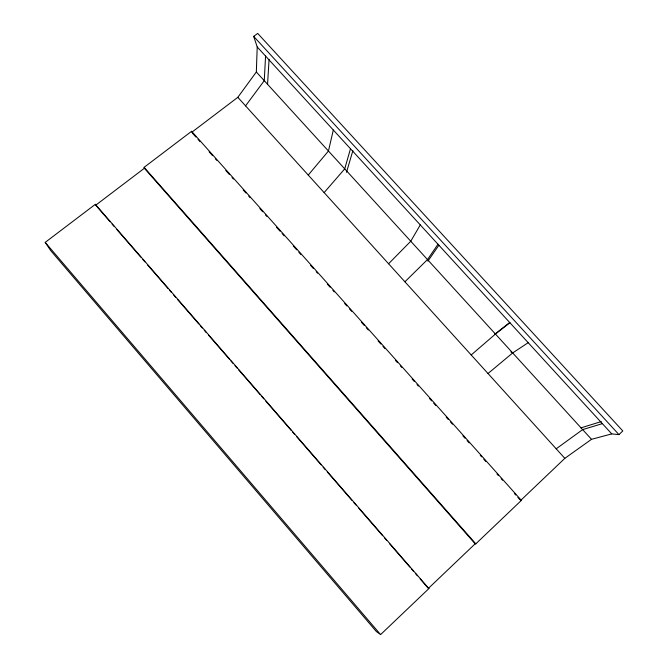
<?xml version="1.0" encoding="UTF-8"?>
<svg xmlns="http://www.w3.org/2000/svg" width="668" height="668" viewBox="0 0 668 668"><rect width="100%" height="100%" fill="white"/><g stroke="black" fill="none" stroke-linecap="round" stroke-linejoin="round"><path stroke-width="1" d="M191.591 131.295L191.716 132.322L237.825 97.319L256.337 71.994L257.213 46.96L253.681 36.389L257.689 33.4L622.793 430.944L618.977 434.618L611.763 433.899L591.506 439.319L564.836 458.34L520.631 500.474L521.391 500.382L191.591 131.295L144.113 167.326L144.363 168.269L475.157 543.81L475.808 543.844L521.391 500.382M265.572 56.079L264.261 80.678L245.565 105.861M267.567 84.143L269.079 59.352M333.307 130.009L328.447 151.026L308.249 175.066M350.491 148.764L344.721 168.862L324.139 192.609M346.492 172.311L352.888 150.617M420.281 224.924L410.753 241.231L388.584 263.751M437.991 244.254L427.495 259.576L404.917 281.787M427.921 261.13L438.901 245.206M420.172 578.964L428.372 588.408L475.157 543.81M380.601 634.6L428.898 588.566L95.34 204.333L45.207 242.375L50.768 250.675L376.36 631.536L380.601 634.6L45.207 242.375M471.199 354.967L495.447 334.05L509.918 322.753M488.007 373.521L512.682 352.938L528.179 342.684M494.654 334.276L509.726 322.485M110.061 221.726L95.716 205.201L144.363 168.269M556.202 448.804L582.646 429.607L602.361 423.637M580.893 427.887L601.233 421.591M428.372 588.408L428.898 588.566M510.911 351.927L512.682 352.938M253.681 36.389L618.977 434.618M257.213 46.96L611.763 433.899M256.337 71.994L591.506 439.319M237.825 97.319L564.836 458.34M192.409 133.099L195.883 136.99M197.97 139.328L200.058 141.666M209.101 151.778L212.574 155.669M215.355 158.784L216.749 160.345M225.784 170.465L229.266 174.356M232.046 177.463L233.441 179.024M243.169 189.921L245.958 193.035M248.738 196.15L250.124 197.703M259.86 208.6L262.641 211.714M265.421 214.829L266.816 216.382M276.552 227.279L280.026 231.17M282.113 233.508L284.201 235.837M293.244 245.958L296.717 249.849M298.805 252.187L300.892 254.525M310.628 265.421L313.409 268.528M316.189 271.642L317.576 273.204M327.312 284.1L330.092 287.215M332.873 290.321L334.267 291.883M344.696 303.556L346.784 305.894M349.564 309.008L351.652 311.338M361.388 322.235L364.169 325.349M366.256 327.687L368.344 330.017M378.08 340.914L380.86 344.028M382.948 346.366L385.027 348.696M395.464 360.378L397.543 362.707M400.332 365.822L401.719 367.383M412.148 379.057L414.235 381.386M417.016 384.501L418.41 386.062M429.532 398.512L431.62 400.85M433.707 403.18L435.795 405.518M446.224 417.191L448.311 419.529M450.399 421.867L452.486 424.197M462.916 435.87L465.003 438.208M467.082 440.546L469.17 442.876M480.3 455.334L481.686 456.887M483.774 459.225L485.861 461.555M496.984 474.013L498.378 475.566M501.159 478.68L502.553 480.242M514.368 493.468L515.763 495.03M517.85 497.359L519.938 499.697M144.113 167.326L475.808 543.844M112.115 224.089L114.161 226.444M116.892 229.592L140.798 257.13M142.852 259.493L144.898 261.856M147.628 265.004L168.119 288.609M169.488 290.179L171.534 292.542M173.588 294.905L175.634 297.268M177.688 299.623L198.864 324.022M200.225 325.592L202.279 327.955M204.324 330.318L206.37 332.672M208.424 335.035L229.6 359.426M230.961 361.004L233.015 363.359M235.061 365.722L237.115 368.085M238.476 369.654L260.336 394.838M261.706 396.408L263.751 398.771M265.797 401.134L291.073 430.25M292.442 431.82L294.488 434.183M296.542 436.538L321.133 464.87M323.178 467.233L325.224 469.587M327.278 471.95L351.869 500.282M353.915 502.637L355.969 505M358.699 508.148L382.605 535.686M384.651 538.049L386.705 540.412M389.436 543.56L409.927 567.165M411.296 568.735L413.342 571.098M415.396 573.461L417.442 575.816M95.34 204.333L95.716 205.201"/></g></svg>
